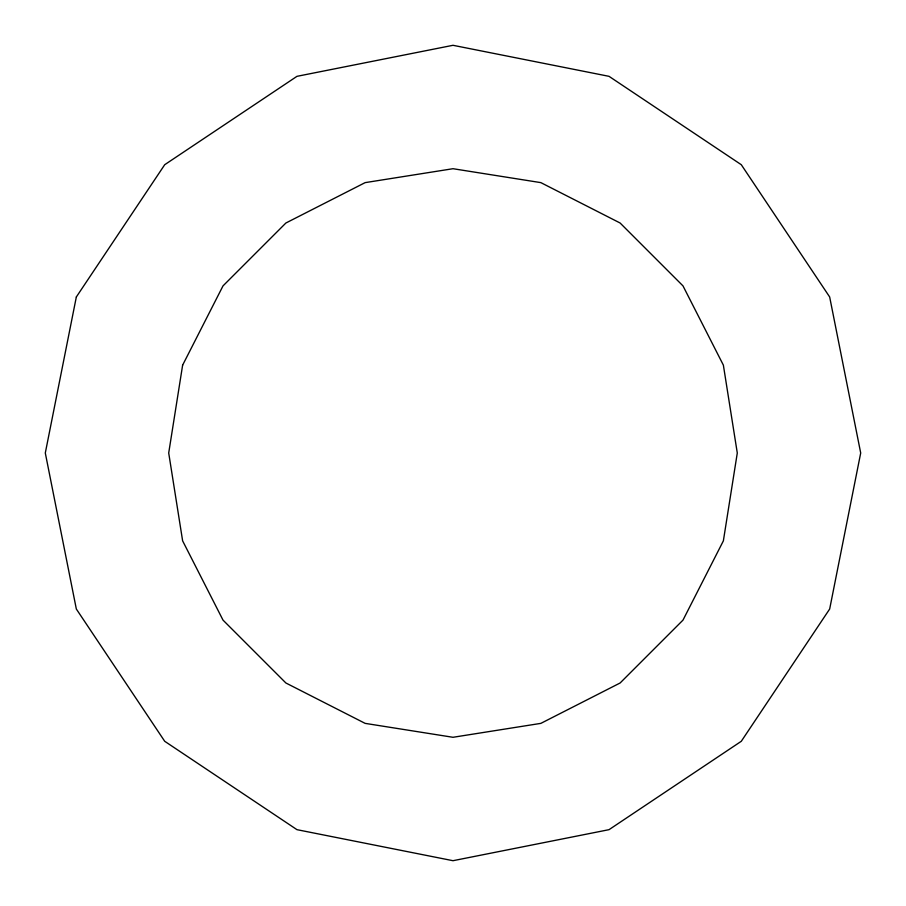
<?xml version="1.0" encoding="UTF-8"?>
<svg xmlns="http://www.w3.org/2000/svg" width="906" height="906" viewBox="0 0 906 906"><rect width="100%" height="100%" fill="white"/><g stroke="black" fill="none" stroke-linecap="round" stroke-linejoin="round"><path stroke-width="1.36" d="M182.627 365.152L168.709 453L182.627 540.848L223.001 620.1L285.9 682.999L365.152 723.373L453 737.291L540.848 723.373L620.1 682.999L682.999 620.1L723.373 540.848L737.291 453L723.373 365.152L682.999 285.9L620.1 223.001L540.848 182.627L453 168.709L365.152 182.627L285.9 223.001L223.001 285.9L182.627 365.152M76.331 296.975L45.3 453L76.331 609.025L164.711 741.289L296.975 829.67L453 860.7L609.025 829.67L741.289 741.289L829.67 609.025L860.7 453L829.67 296.975L741.289 164.711L609.025 76.331L453 45.3L296.975 76.331L164.711 164.711L76.331 296.975"/></g></svg>
